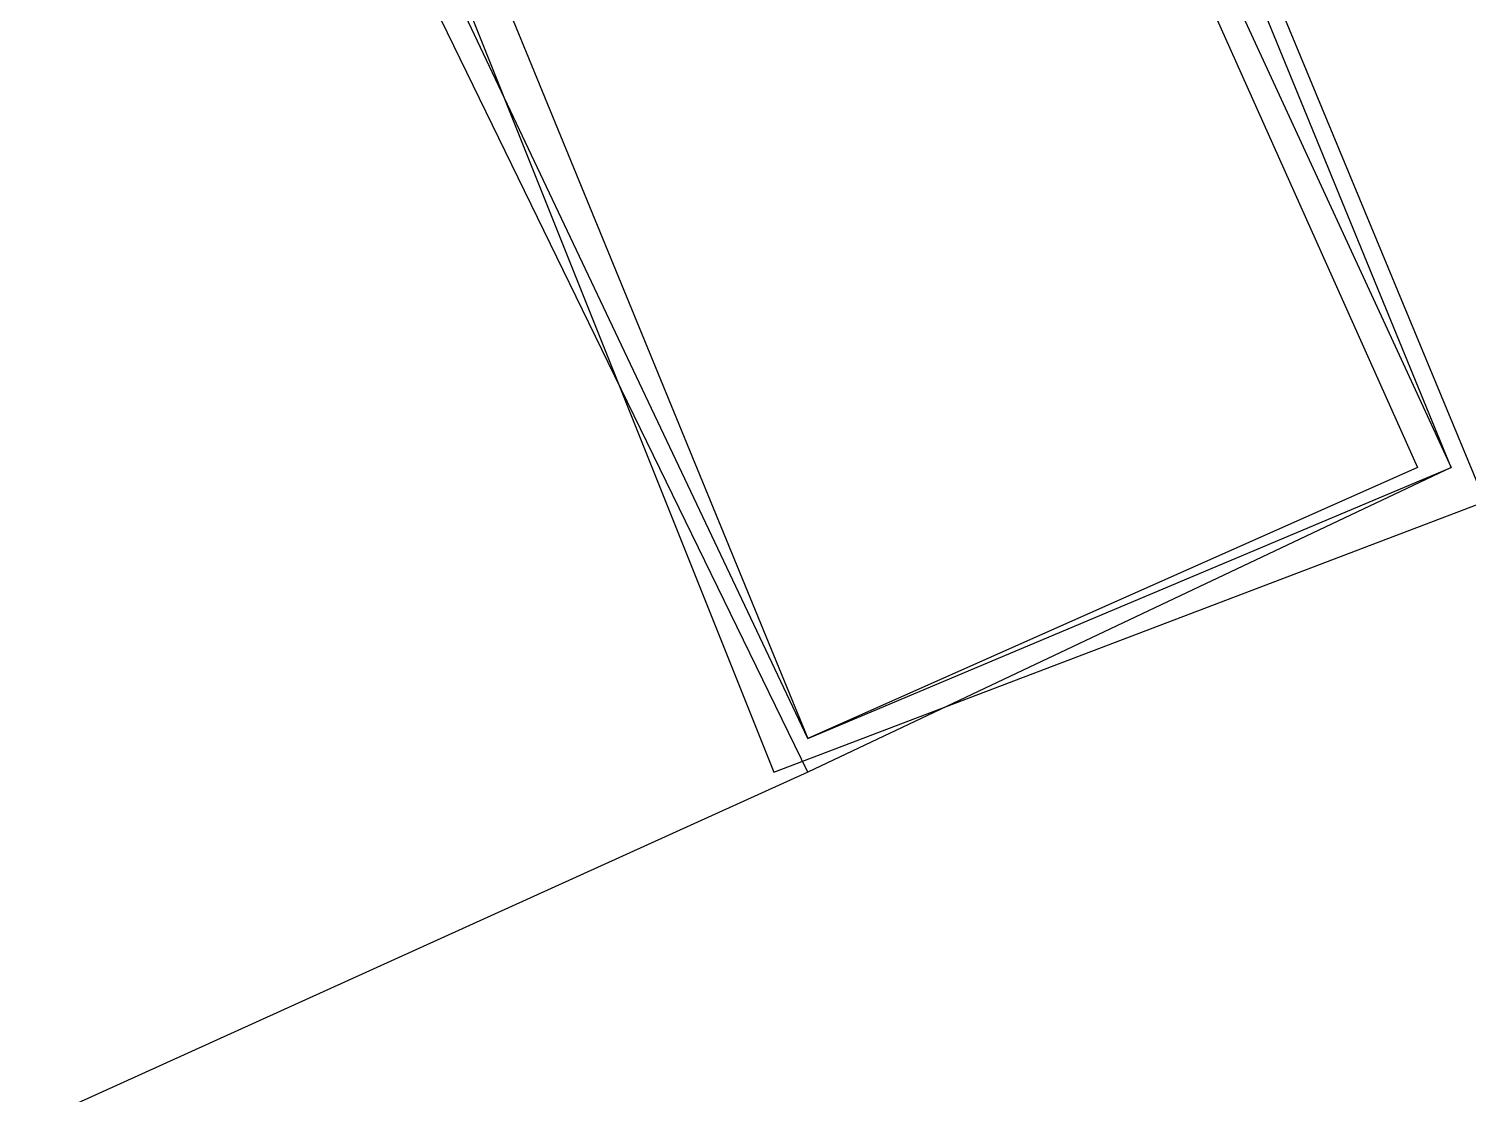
# Model space of a CAD drawing. Header units: feet. Extents: x -84 to 198, y -22 to 181.
# Drawn here: x 44.44 to 45.007, y 144.451 to 144.87 of the extents above; entities that cross this region are included whole.
import ezdxf

# ---------------------------------------------------------------- set-up
doc = ezdxf.new("R2010")
doc.units = ezdxf.units.FT
doc.layers.add('A-LINEA', color=7, linetype='CONTINUOUS')

msp = doc.modelspace()

# ---------------------------------------------------------------- linework, layer by layer
at = {"layer": 'A-LINEA'}
msp.add_line((44.7467, 144.5778), (41.36, 143.0444), dxfattribs=at)
msp.add_line((44.7467, 144.5778), (41.36, 143.0444), dxfattribs=at)
for points in [[(44.7333, 144.5778), (45.0133, 144.6844), (44.7867, 145.2311), (44.52, 145.1111), (44.7333, 144.5778)], [(44.7333, 144.5778), (45.0133, 144.6844), (44.7867, 145.2311), (44.52, 145.1111), (44.7333, 144.5778)], [(45, 144.6978), (44.7467, 144.5778), (44.4933, 145.0978), (44.76, 145.2178), (45, 144.6978)], [(45, 144.6978), (44.7467, 144.5778), (44.4933, 145.0978), (44.76, 145.2178), (45, 144.6978)], [(44.7467, 144.5911), (45, 144.6978), (44.7867, 145.2178), (44.5333, 145.1111), (44.7467, 144.5911)], [(44.7467, 144.5911), (45, 144.6978), (44.7867, 145.2178), (44.5333, 145.1111), (44.7467, 144.5911)], [(44.9867, 144.6978), (44.7467, 144.5911), (44.5067, 145.0978), (44.76, 145.2044), (44.9867, 144.6978)], [(44.9867, 144.6978), (44.7467, 144.5911), (44.5067, 145.0978), (44.76, 145.2044), (44.9867, 144.6978)]]:
    msp.add_lwpolyline(points, dxfattribs=at)

doc.saveas('drawing.dxf')
